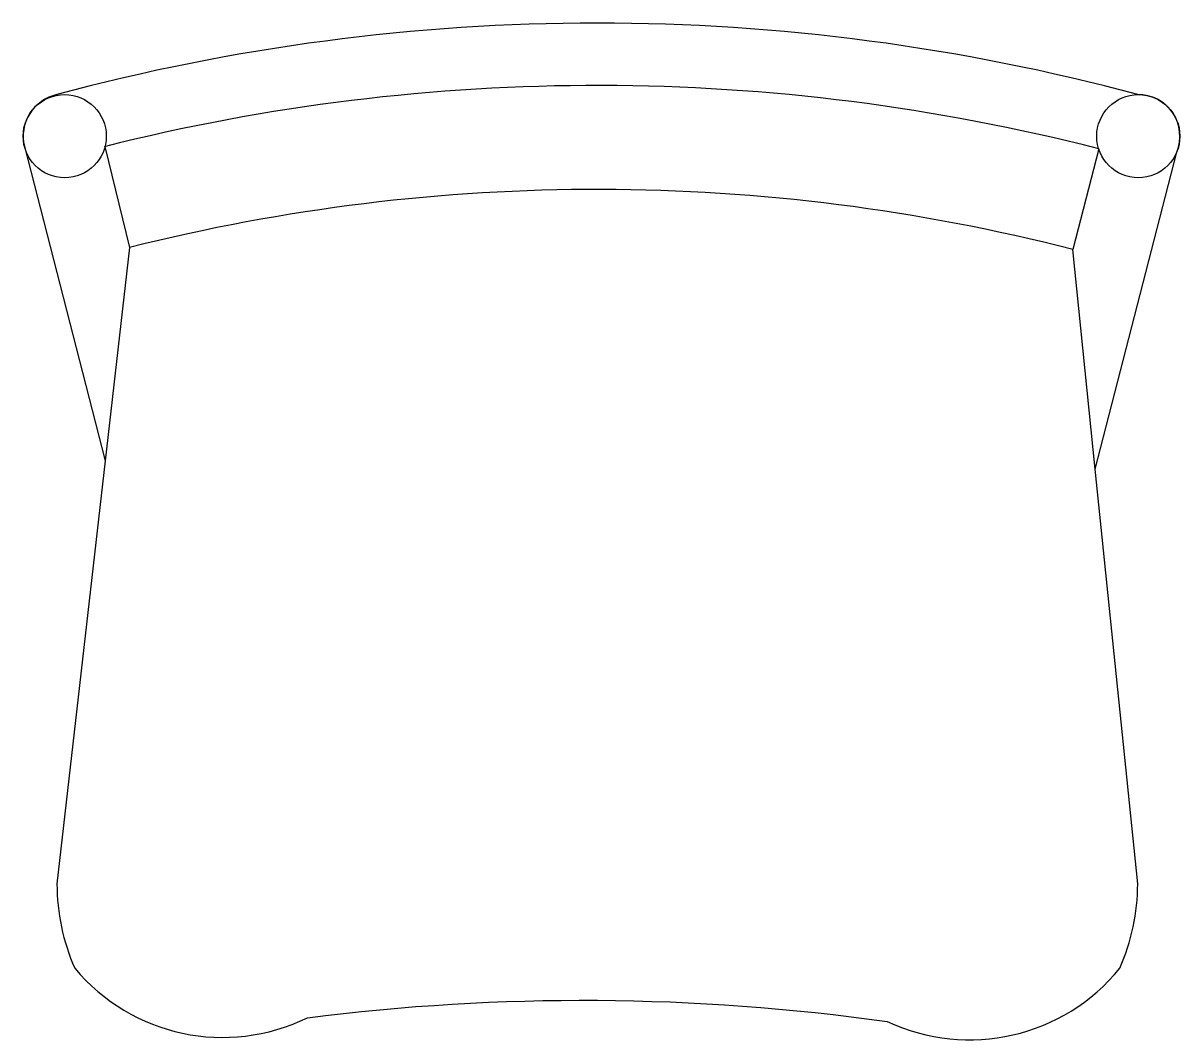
# Model space of a CAD drawing. Extents: x -0.276 to 0.28, y -0.489 to 0.
import ezdxf

# ---------------------------------------------------------------- set-up
doc = ezdxf.new("R2010")
doc.units = 0
doc.header["$LTSCALE"] = 0.5
doc.header["$MEASUREMENT"] = 0
doc.layers.add('A-MOBILIA', color=2, linetype='CONTINUOUS')

msp = doc.modelspace()

# ---------------------------------------------------------------- linework, layer by layer
at = {"layer": 'A-MOBILIA'}
for p, q in [((-0.26, -0.03438), (-0.26, -0.03473)), ((-0.23689, -0.05936), (-0.22511, -0.10795)), ((0.24125, -0.06047), (0.22881, -0.1089))]:
    msp.add_line(p, q, dxfattribs=at)
msp.add_lwpolyline([(-0.23681, -0.21059), (-0.26, -0.41402, 0.104776), (-0.25141, -0.45458, 0.346274), (-0.1395, -0.47839, -0.066458), (0.1395, -0.48022, 0.345085), (0.25141, -0.45458, 0.104776), (0.26, -0.41402), (0.23961, -0.21456), (0.27877, -0.06204, 0.539462), (0.26, -0.03438, 0.132231), (-0.26, -0.03438, 0.422509), (-0.27564, -0.05935)], format="xyb", close=True, dxfattribs=at)
for points in [[(0.22881, -0.1089, 0.12524), (-0.22511, -0.10795), (-0.23681, -0.21059, 0.104776)], [(0.23961, -0.21456), (0.22881, -0.1089, 0.12524)]]:
    msp.add_lwpolyline(points, format="xyb", dxfattribs=at)
msp.add_lwpolyline([(-0.16591, -0.48676), (-0.16591, -0.48676)], dxfattribs=at)
for centre in [(-0.25626, -0.05438), (0.2603, -0.05438)]:
    msp.add_circle(centre, 0.02, dxfattribs=at)
msp.add_arc((0, -1.00032), 0.97032, 75.60386, 104.15804, dxfattribs=at)

doc.saveas('drawing.dxf')
